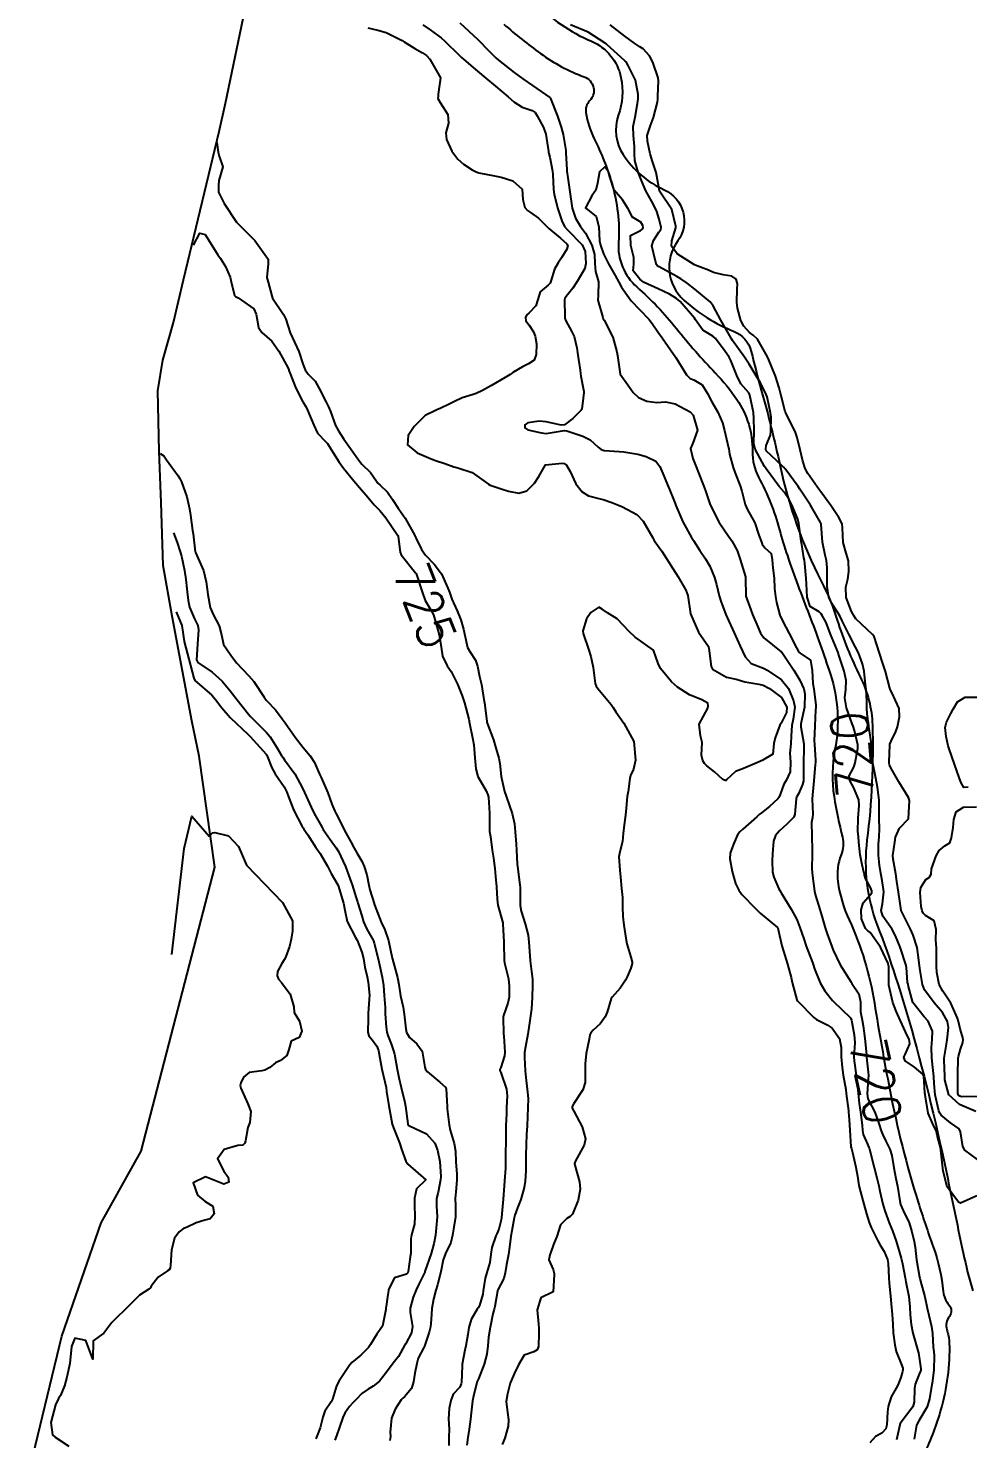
# Model space of a CAD drawing. Header units: metres. Extents: x 318500 to 325275, y 7408834 to 7428799.
# Drawn here: x 321644.7 to 321747.1, y 7416773.4 to 7416927 of the extents above; entities that cross this region are included whole.
import ezdxf
from ezdxf.enums import TextEntityAlignment as Align

# ---------------------------------------------------------------- set-up
doc = ezdxf.new("R2010")
doc.units = ezdxf.units.M
doc.header["$MEASUREMENT"] = 0
for name, color, linetype in [('Area', 45, 'Continuous'), ('Cotas', 45, 'Continuous'), ('Curvas de Nivel 1m', 11, 'Continuous'), ('Curvas de Nivel 5m', 15, 'Continuous'), ('Hidrografia', 140, 'Continuous')]:
    doc.layers.add(name, color=color, linetype=linetype)
doc.styles.add('Style-STANDARD', font='STANDARD.shx')

msp = doc.modelspace()

# ---------------------------------------------------------------- linework, layer by layer
at = {"layer": 'Area'}
msp.add_lwpolyline([(321644.74, 7416769.35), (321648.41, 7416784.54), (321652.68, 7416796.88), (321657.06, 7416804.66), (321665.05, 7416835.62), (321663.37, 7416847.68), (321662.57, 7416851.52), (321660.43, 7416862.94), (321659.43, 7416868.44), (321659.23, 7416875.3), (321659, 7416880.91), (321658.87, 7416887.47), (321659.42, 7416890.8), (321660.58, 7416894.9), (321661.67, 7416899.57), (321665.52, 7416915.7), (321666.22, 7416918.81), (321668.53, 7416929.74)], dxfattribs=at)
at = {"layer": 'Curvas de Nivel 1m', "flags": 128}
for points, elevation in [([(321681.72, 7416927.01), (321682.8, 7416926.74), (321683.71, 7416926.48), (321685.46, 7416925.62), (321685.7, 7416925.47), (321686.84, 7416924.75), (321687.69, 7416924.27), (321688.1, 7416924), (321688.47, 7416923.58), (321689.65, 7416921.56), (321689.4, 7416919.78), (321689.37, 7416919.56), (321689.36, 7416919.31), (321689.61, 7416918.85), (321690.44, 7416917.55), (321690.52, 7416916.62), (321690.22, 7416915.55), (321690.28, 7416914.83), (321690.87, 7416913.55), (321691.53, 7416912.68), (321692.15, 7416912.15), (321693.1, 7416911.52), (321693.52, 7416911.31), (321693.8, 7416911.22), (321695.51, 7416910.89), (321696.24, 7416910.74), (321697.5, 7416910.32), (321698.54, 7416909.44), (321698.61, 7416908.31), (321698.81, 7416907.44), (321699.11, 7416907.09), (321699.45, 7416906.87), (321700.3, 7416906.27), (321701.17, 7416905.4), (321701.44, 7416905.13), (321702.69, 7416904.11), (321703.41, 7416903.46), (321703.48, 7416903.38), (321703.51, 7416903.28), (321703.4, 7416902.88), (321702.83, 7416901.95), (321702.47, 7416901.39), (321702.07, 7416900.7), (321701.66, 7416899.4), (321701.57, 7416899.19), (321701.35, 7416898.98), (321700.5, 7416898.26), (321700.23, 7416897.42), (321700.01, 7416896.73), (321699.31, 7416895.96), (321699.02, 7416895.72), (321698.89, 7416895.44), (321698.94, 7416895.08), (321699.29, 7416894.61), (321699.76, 7416893.9), (321699.95, 7416893.42), (321700.08, 7416892.6), (321700.06, 7416891.42), (321699.85, 7416890.82), (321699.23, 7416890.42), (321698.57, 7416890.1), (321697.52, 7416889.45), (321697.34, 7416889.33), (321697.22, 7416889.25), (321696.67, 7416888.91), (321695.21, 7416888.06), (321694.2, 7416887.49), (321693.52, 7416887.18), (321693.19, 7416887.07), (321692.01, 7416886.69), (321691.18, 7416886.31), (321690.67, 7416886.05), (321689.59, 7416885.55), (321689.3, 7416885.42), (321689.17, 7416885.37), (321687.97, 7416884.77), (321687.15, 7416883.96), (321686.96, 7416883.77), (321686.78, 7416883.59), (321686.11, 7416882.62), (321686.05, 7416881.6), (321687.11, 7416880.73), (321688.62, 7416880.05), (321689.09, 7416879.88), (321690.12, 7416879.54), (321691.09, 7416879.2), (321691.51, 7416879.09), (321693.08, 7416878.58), (321694.62, 7416877.49), (321694.86, 7416877.29), (321695.06, 7416877.18), (321696.35, 7416876.76), (321697.05, 7416876.54), (321698.16, 7416876.33), (321699.05, 7416876.57), (321699.86, 7416877.42), (321700.33, 7416878.15), (321701.09, 7416879.4), (321702.87, 7416879.59), (321703.09, 7416879.56), (321703.37, 7416879.37), (321703.77, 7416878.67), (321704.37, 7416877.36), (321705.05, 7416876.46), (321705.75, 7416876.04), (321707.04, 7416875.72), (321707.36, 7416875.63), (321708.31, 7416875.3), (321709.04, 7416875.02), (321709.47, 7416874.85), (321711.02, 7416874.01), (321711.7, 7416873.26), (321712.75, 7416871.48), (321712.87, 7416871.24), (321712.91, 7416871.17), (321712.98, 7416871.08), (321713.75, 7416870.01), (321714.25, 7416869.22), (321714.94, 7416868.12), (321715.52, 7416867.2), (321716.35, 7416865.76), (321716.56, 7416865.19), (321716.88, 7416863.19), (321717.72, 7416861.18), (321718.83, 7416859.62), (321718.89, 7416859.16), (321719.11, 7416857.47), (321719.26, 7416857.15), (321720.79, 7416856.29), (321721.83, 7416856.07), (321722.78, 7416855.79), (321724.32, 7416855.54), (321724.78, 7416855.43), (321725.47, 7416855.07), (321726.76, 7416854.06), (321727.35, 7416853.04), (321727.33, 7416852.45), (321726.72, 7416851.28), (321726.6, 7416851.05), (321726.07, 7416849.69), (321725.95, 7416849.06), (321725.82, 7416847.92), (321724.66, 7416847.21), (321724.55, 7416847.19), (321724.35, 7416847.08), (321722.65, 7416846.34), (321721.76, 7416846.01), (321720.83, 7416845.13), (321720.73, 7416845.04), (321720.64, 7416845.03), (321720.4, 7416845.13), (321719.48, 7416845.98), (321718.65, 7416846.63), (321718.37, 7416846.88), (321718.22, 7416847.17), (321718.06, 7416847.78), (321718.12, 7416849.17), (321717.96, 7416849.92), (321717.82, 7416851.17), (321718.74, 7416852.93), (321718.79, 7416853.16), (321718.74, 7416853.45), (321718.08, 7416853.84), (321716.76, 7416854.36), (321715.44, 7416855.2), (321714.78, 7416855.77), (321713.59, 7416857.23), (321713.34, 7416857.77), (321712.82, 7416859.24), (321710.84, 7416860.63), (321710.2, 7416861.28), (321708.87, 7416862.64), (321707.81, 7416863.31), (321707.26, 7416863.69), (321706.89, 7416863.93), (321706.01, 7416863.33), (321705.55, 7416862.66), (321705.12, 7416861.35), (321705.16, 7416861.03), (321705.75, 7416859.34), (321706.02, 7416858.54), (321706.28, 7416857.33), (321706.49, 7416855.61), (321706.59, 7416855.32), (321706.77, 7416855.05), (321708.24, 7416853.3), (321708.43, 7416852.99), (321708.73, 7416852.53), (321709.62, 7416851.28), (321710.69, 7416849.27), (321710.88, 7416847.27), (321710.65, 7416846.29), (321710.32, 7416845.6), (321710.27, 7416845.27), (321710.06, 7416843.83), (321709.97, 7416843.28), (321709.84, 7416842.03), (321709.77, 7416841.28), (321709.63, 7416840.22), (321709.54, 7416839.28), (321709.45, 7416838.38), (321709.15, 7416837.28), (321709.06, 7416836.74), (321709.17, 7416835.28), (321709.25, 7416834.53), (321709.36, 7416833.28), (321709.45, 7416832.3), (321709.47, 7416831.28), (321709.49, 7416830.23), (321709.62, 7416829.28), (321709.82, 7416827.86), (321709.92, 7416827.27), (321710.38, 7416825.81), (321710.52, 7416825.27), (321710.52, 7416825.12), (321710.36, 7416824.62), (321709.97, 7416823.65), (321709.8, 7416823.28), (321709.19, 7416822.42), (321708.32, 7416821.46), (321708.21, 7416821.29), (321707.79, 7416819.8), (321707.58, 7416819.3), (321707.03, 7416818.56), (321706.27, 7416817.85), (321706.02, 7416817.57), (321705.91, 7416817.33), (321705.81, 7416816.88), (321705.51, 7416815.33), (321705.39, 7416814.17), (321705.4, 7416813.33), (321705.38, 7416812.14), (321705.14, 7416811.34), (321704.17, 7416809.88), (321703.98, 7416809.54), (321703.98, 7416809.35), (321704.16, 7416809.02), (321705.08, 7416807.34), (321705.43, 7416806.01), (321705.3, 7416805.33), (321704.35, 7416803.61), (321704.24, 7416803.35), (321704.27, 7416803.15), (321704.79, 7416801.34), (321704.84, 7416800.53), (321704.63, 7416799.34), (321704, 7416797.83), (321703.77, 7416797.58), (321703.39, 7416797.36), (321702.7, 7416796.65), (321702.29, 7416795.37), (321702.21, 7416795.13), (321701.96, 7416794.53), (321701.64, 7416793.68), (321701.53, 7416793.38), (321701.42, 7416792.86), (321701.92, 7416791.79), (321702.03, 7416791.37), (321702.03, 7416791.26), (321701.89, 7416789.37), (321700.56, 7416788.71), (321700.17, 7416787.4), (321700.3, 7416785.85), (321700.34, 7416785.39), (321700.35, 7416784.87), (321700.3, 7416783.39), (321700.16, 7416783.03), (321699.8, 7416782.84), (321698.76, 7416782.45), (321698.12, 7416781.42), (321698.03, 7416781.16), (321697.77, 7416780.69), (321697.23, 7416779.43), (321696.93, 7416778.25), (321696.79, 7416777.43), (321696.93, 7416776.21), (321697.05, 7416775.43), (321697, 7416774.74), (321696.64, 7416773.44), (321696.37, 7416772.74)], 723), ([(321687.73, 7416927.32), (321688.53, 7416926.77), (321689.71, 7416925.9), (321690.11, 7416925.56), (321691.68, 7416924.01), (321691.92, 7416923.78), (321692.19, 7416923.53), (321693.66, 7416922.26), (321694.58, 7416921.5), (321695.64, 7416920.63), (321697.01, 7416919.47), (321697.61, 7416918.93), (321698.52, 7416918.36), (321699.61, 7416917.98), (321699.94, 7416917.76), (321700.18, 7416917.42), (321700.85, 7416916.14), (321701.12, 7416915.41), (321701.4, 7416913.54), (321701.41, 7416913.4), (321701.44, 7416913.3), (321701.54, 7416912.92), (321701.84, 7416911.4), (321701.88, 7416911.03), (321701.94, 7416909.4), (321702.01, 7416908.87), (321702.37, 7416907.39), (321702.84, 7416905.99), (321703.14, 7416905.38), (321703.43, 7416905.04), (321705.07, 7416903.36), (321705.4, 7416902.63), (321705.47, 7416901.35), (321705.37, 7416900.8), (321704.52, 7416899.36), (321704.05, 7416898.66), (321703.34, 7416897.73), (321703.18, 7416897.53), (321703.13, 7416897.38), (321703.16, 7416895.53), (321703.18, 7416895.38), (321703.3, 7416895.08), (321703.9, 7416893.98), (321704.19, 7416893.37), (321704.49, 7416892.14), (321704.6, 7416891.36), (321704.86, 7416889.72), (321704.9, 7416889.35), (321704.93, 7416889.07), (321705.2, 7416887.59), (321705.24, 7416887.38), (321705.24, 7416887.35), (321705.24, 7416887.3), (321705.19, 7416886.68), (321705.03, 7416885.49), (321704.97, 7416885.35), (321704.06, 7416884.46), (321703.15, 7416883.78), (321702.78, 7416883.74), (321701.15, 7416884.1), (321700.39, 7416884.18), (321699.15, 7416883.98), (321698.83, 7416883.75), (321698.83, 7416883.43), (321699.14, 7416883.23), (321700.62, 7416882.89), (321701.13, 7416882.84), (321702.87, 7416883.1), (321703.14, 7416883.14), (321703.41, 7416883.1), (321705.13, 7416882.55), (321705.93, 7416882.14), (321706.81, 7416881.32), (321707.12, 7416881.08), (321707.45, 7416880.98), (321709.11, 7416880.85), (321709.59, 7416880.81), (321711.11, 7416880.57), (321712.04, 7416880.33), (321713.1, 7416879.8), (321713.51, 7416879.23), (321713.84, 7416878.47), (321714.35, 7416877.22), (321714.56, 7416876.72), (321715.04, 7416875.57), (321715.19, 7416875.21), (321715.27, 7416874.97), (321716.02, 7416873.2), (321716.98, 7416871.49), (321717.18, 7416871.19), (321717.89, 7416870.1), (321718.49, 7416869.17), (321718.95, 7416868.38), (321719.49, 7416867.15), (321719.7, 7416866.37), (321720, 7416865.14), (321720.21, 7416864.46), (321720.72, 7416863.13), (321720.87, 7416862.77), (321721.62, 7416861.12), (321722.28, 7416859.66), (321722.54, 7416859.11), (321722.81, 7416858.52), (321723.48, 7416857.77), (321724.8, 7416857.26), (321724.94, 7416857.21), (321725.2, 7416857.07), (321726.78, 7416856), (321727.53, 7416855.04), (321728.09, 7416853.7), (321728.21, 7416853.04), (321728.03, 7416851.73), (321727.88, 7416851.04), (321727.84, 7416849.9), (321727.77, 7416849.04), (321727.68, 7416848.03), (321727.75, 7416847.04), (321727.72, 7416845.97), (321727.27, 7416845.04), (321727.04, 7416844.64), (321726.62, 7416843.5), (321726.48, 7416843.18), (321726.37, 7416843.05), (321725.45, 7416842.22), (321724.59, 7416841.52), (321724.35, 7416841.32), (321724.09, 7416841.09), (321722.57, 7416839.73), (321722.23, 7416839.44), (321721.99, 7416839.12), (321721.56, 7416838.1), (321721.18, 7416837.12), (321721.13, 7416836.52), (321721.4, 7416835.12), (321721.78, 7416833.82), (321722.11, 7416833.11), (321722.47, 7416832.62), (321723.93, 7416831.09), (321724.44, 7416830.61), (321726.32, 7416829.05), (321726.36, 7416828.99), (321726.42, 7416828.81), (321726.81, 7416827.05), (321726.98, 7416826.46), (321727.42, 7416825.04), (321727.82, 7416823.57), (321727.95, 7416823.03), (321728.33, 7416821.55), (321728.45, 7416821.15), (321728.52, 7416821.03), (321730.29, 7416819.22), (321730.58, 7416819), (321731.74, 7416818.43), (321732.28, 7416818.08), (321733.08, 7416816.96), (321733.26, 7416815.96), (321733.28, 7416814.96), (321733.38, 7416813.8), (321733.5, 7416812.96), (321733.77, 7416811.38), (321733.82, 7416810.95), (321734.05, 7416809.07), (321734.07, 7416808.95), (321734.15, 7416808.08), (321734.21, 7416806.95), (321734.33, 7416805.16), (321734.38, 7416804.95), (321734.49, 7416804.55), (321734.85, 7416802.94), (321735.04, 7416801.96), (321735.21, 7416800.93), (321735.36, 7416800.25), (321735.74, 7416798.92), (321736.01, 7416797.86), (321736.3, 7416796.92), (321736.53, 7416796.38), (321737.25, 7416794.9), (321737.51, 7416794.44), (321737.96, 7416793.75), (321738.32, 7416792.89), (321738.4, 7416792.43), (321738.45, 7416790.88), (321738.5, 7416790.29), (321738.64, 7416788.88), (321738.71, 7416788.05), (321738.84, 7416786.88), (321738.88, 7416785.85), (321738.92, 7416784.88), (321739.1, 7416783.6), (321739.27, 7416782.88), (321739.8, 7416781.52), (321739.97, 7416781.05), (321739.98, 7416780.87), (321739.95, 7416780.7), (321739.78, 7416780.04), (321739.45, 7416779.18), (321739.26, 7416778.87), (321738.7, 7416777.93), (321738.38, 7416776.88), (321738.31, 7416776.3), (321738.25, 7416774.88), (321738.14, 7416774.45), (321737.7, 7416773.97), (321737, 7416773.59), (321736.38, 7416772.91)], 722), ([(321691.73, 7416927.54), (321693.7, 7416925.74), (321693.94, 7416925.51), (321694.79, 7416924.59), (321695.68, 7416923.72), (321695.95, 7416923.48), (321697.66, 7416922.12), (321698.59, 7416921.45), (321699.64, 7416920.72), (321701.54, 7416919.4), (321701.58, 7416919.36), (321701.62, 7416919.3), (321702.39, 7416917.39), (321702.78, 7416916.19), (321702.98, 7416915.39), (321703.27, 7416913.65), (321703.3, 7416913.38), (321703.38, 7416911.52), (321703.39, 7416911.38), (321703.51, 7416910.65), (321703.7, 7416909.38), (321703.73, 7416909.14), (321703.99, 7416907.37), (321704.35, 7416906.27), (321704.89, 7416905.36), (321705.43, 7416904.63), (321706.13, 7416903.34), (321706.42, 7416902.31), (321706.45, 7416901.33), (321706.51, 7416900.47), (321706.85, 7416899.33), (321706.82, 7416897.84), (321706.77, 7416897.33), (321707.3, 7416895.45), (321707.36, 7416895.32), (321707.45, 7416895.17), (321708.4, 7416893.31), (321708.84, 7416891.72), (321708.91, 7416891.3), (321709.22, 7416889.3), (321710.04, 7416888.12), (321710.62, 7416887.28), (321711.19, 7416886.74), (321712.09, 7416886.35), (321713.18, 7416886.19), (321714.14, 7416886.27), (321715.18, 7416886.07), (321716.82, 7416885.2), (321717.16, 7416884.83), (321717.61, 7416883.18), (321717.13, 7416881.77), (321716.88, 7416881.19), (321717.1, 7416880.1), (321717.48, 7416879.18), (321717.73, 7416878.53), (321718.26, 7416877.17), (321718.48, 7416876.59), (321718.97, 7416875.16), (321719.04, 7416874.99), (321719.97, 7416873.15), (321720.99, 7416871.66), (321721.38, 7416871.13), (321721.93, 7416870.08), (321722.28, 7416869.12), (321722.84, 7416867.2), (321722.86, 7416867.11), (321722.9, 7416865.11), (321723.42, 7416863.64), (321723.62, 7416863.1), (321724.19, 7416861.76), (321724.5, 7416861.09), (321724.84, 7416860.57), (321726.75, 7416859.05), (321726.8, 7416859.03), (321726.82, 7416859.01), (321728.12, 7416857.04), (321728.78, 7416855.98), (321729.2, 7416855.02), (321729.32, 7416854.47), (321729.28, 7416853.02), (321728.89, 7416851.2), (321728.86, 7416851.03), (321728.87, 7416850.87), (321729.19, 7416849.02), (321729.22, 7416848.49), (321729.15, 7416847.02), (321729.16, 7416845.54), (321729.15, 7416845.02), (321729.07, 7416844.59), (321728.62, 7416843.58), (321728.42, 7416843.23), (321728.37, 7416843.03), (321728.24, 7416841.37), (321728.1, 7416841.03), (321727.34, 7416840.28), (321726.57, 7416839.57), (321726.13, 7416839.06), (321725.91, 7416838.42), (321725.79, 7416837.06), (321725.74, 7416836.29), (321725.79, 7416835.06), (321725.94, 7416834.5), (321726.48, 7416833.25), (321726.58, 7416833.05), (321726.72, 7416832.81), (321727.84, 7416831.04), (321728.43, 7416829.92), (321728.78, 7416829.02), (321729.19, 7416827.8), (321729.47, 7416827.01), (321730.14, 7416825.23), (321730.22, 7416825), (321730.36, 7416824.53), (321730.98, 7416822.99), (321731.5, 7416822.15), (321732.32, 7416821.07), (321732.42, 7416820.97), (321734.29, 7416819.21), (321734.4, 7416818.95), (321734.68, 7416817.35), (321734.73, 7416816.94), (321734.75, 7416816.46), (321734.66, 7416814.94), (321734.68, 7416814.5), (321734.91, 7416812.94), (321735.06, 7416811.8), (321735.12, 7416810.94), (321735.24, 7416809.87), (321735.37, 7416808.93), (321735.55, 7416807.52), (321735.6, 7416806.93), (321735.68, 7416806.48), (321736.12, 7416805.43), (321736.28, 7416805.09), (321736.34, 7416804.92), (321736.41, 7416804.61), (321736.87, 7416802.91), (321737.17, 7416801.79), (321737.37, 7416800.9), (321737.48, 7416800.33), (321737.8, 7416798.89), (321738.02, 7416798.17), (321738.5, 7416796.88), (321738.85, 7416796.02), (321739.27, 7416794.88), (321739.82, 7416793.01), (321739.85, 7416792.87), (321739.94, 7416792.4), (321740.24, 7416790.87), (321740.32, 7416790.45), (321740.63, 7416788.86), (321740.73, 7416787.71), (321740.8, 7416786.86), (321740.9, 7416785.81), (321741.06, 7416784.85), (321741.57, 7416783.08), (321741.65, 7416782.84), (321741.68, 7416782.72), (321741.8, 7416781.98), (321741.93, 7416780.97), (321741.93, 7416780.84), (321741.91, 7416780.72), (321741.78, 7416780.41), (321741.31, 7416779.3), (321741.24, 7416778.85), (321741.23, 7416777.35), (321741.07, 7416776.85), (321739.71, 7416775.04), (321739.66, 7416774.92), (321739.65, 7416774.87), (321739.3, 7416773.26)], 721), ([(321748.1, 7416803.76), (321746.72, 7416804.78), (321746.51, 7416805.18), (321746.25, 7416806.79), (321746.13, 7416807.1), (321745.19, 7416807.75), (321744.16, 7416808.58), (321744, 7416808.81), (321743.91, 7416809.07), (321743.52, 7416810.82), (321743.41, 7416812.03), (321743.36, 7416812.82), (321743.26, 7416813.79), (321743.16, 7416814.83), (321743.1, 7416815.98), (321743.17, 7416816.83), (321743.2, 7416817.74), (321742.73, 7416818.83), (321742.3, 7416819.3), (321741.07, 7416820.86), (321740.6, 7416822.62), (321740.55, 7416822.87), (321740.51, 7416823.03), (321740.37, 7416824.69), (321740.35, 7416824.87), (321740.34, 7416824.9), (321739.7, 7416826.88), (321739.18, 7416828.12), (321738.78, 7416828.89), (321738.44, 7416829.4), (321737.8, 7416830.26), (321737.64, 7416830.9), (321737.76, 7416831.6), (321737.9, 7416832.9), (321737.75, 7416834.15), (321737.6, 7416834.9), (321737.43, 7416835.83), (321737.33, 7416836.91), (321737.35, 7416838.11), (321737.42, 7416838.91), (321737.45, 7416839.79), (321737.39, 7416840.91), (321737.39, 7416842.12), (321737.39, 7416842.91), (321737.24, 7416844.3), (321737.13, 7416844.91), (321737.04, 7416845.31), (321736.73, 7416846.92), (321736.67, 7416847.48), (321736.59, 7416848.92), (321736.58, 7416849.04), (321736.28, 7416850.93), (321736.11, 7416852.31), (321736.06, 7416852.93), (321736.05, 7416853.63), (321735.99, 7416854.93), (321735.89, 7416855.82), (321735.77, 7416856.94), (321735.61, 7416857.74), (321735.15, 7416858.95), (321734.83, 7416859.57), (321734.12, 7416860.96), (321733.39, 7416862.44), (321733.13, 7416862.97), (321732.88, 7416863.37), (321732.24, 7416864.32), (321731.93, 7416864.98), (321731.75, 7416866.16), (321731.75, 7416866.99), (321731.75, 7416868.19), (321731.68, 7416868.99), (321731.53, 7416869.56), (321731.22, 7416871), (321731.1, 7416872.91), (321731.09, 7416873), (321731.01, 7416873.15), (321729.93, 7416875.02), (321729.58, 7416875.55), (321729.05, 7416876.31), (321728.77, 7416876.75), (321728.59, 7416877.04), (321727.17, 7416878.98), (321727.11, 7416879.06), (321727.09, 7416879.09), (321726.84, 7416879.31), (321725.12, 7416880.94), (321725.06, 7416881.08), (321725.12, 7416881.52), (321725.57, 7416882.65), (321725.62, 7416883.08), (321725.64, 7416884.6), (321725.58, 7416885.08), (321725.2, 7416886.8), (321725.1, 7416887.08), (321724.47, 7416888.35), (321724.03, 7416889.1), (321723.24, 7416890.37), (321722.76, 7416891.12), (321721.45, 7416892.96), (321721.33, 7416893.14), (321721.31, 7416893.17), (321721.28, 7416893.21), (321720.16, 7416895.15), (321719.32, 7416896.74), (321719, 7416897.16), (321717.35, 7416898.55), (321716.49, 7416899.2), (321715.81, 7416899.66), (321715.37, 7416899.92), (321713.85, 7416900.76), (321713.38, 7416901.01), (321713.24, 7416901.1), (321713.16, 7416901.24), (321713.05, 7416901.58), (321712.65, 7416903.25), (321712.82, 7416903.85), (321713.43, 7416904.75), (321713.62, 7416905.05), (321713.65, 7416905.24), (321713.45, 7416906.16), (321713.2, 7416906.98), (321713.09, 7416907.25), (321712.65, 7416908.08), (321712.01, 7416909.26), (321711.51, 7416910.37), (321711.15, 7416911.28), (321710.81, 7416912.56), (321710.77, 7416913.28), (321710.76, 7416914.07), (321710.64, 7416915.28), (321710.63, 7416916.24), (321710.83, 7416917.28), (321711.08, 7416918.74), (321711.15, 7416919.28), (321711.18, 7416919.72), (321710.87, 7416921.28), (321710.09, 7416922.88), (321709.84, 7416923.3), (321709.76, 7416923.38), (321709.68, 7416923.43), (321708.56, 7416924.44), (321707.7, 7416925.21), (321707.64, 7416925.26), (321707.56, 7416925.32), (321705.72, 7416926.51), (321703.78, 7416927.33)], 721), ([(321747.94, 7416808.99), (321746.17, 7416809.77), (321745, 7416810.8), (321744.56, 7416812.46), (321744.56, 7416812.81), (321744.47, 7416814.57), (321744.49, 7416814.81), (321744.73, 7416816.34), (321744.81, 7416816.8), (321744.96, 7416818.13), (321744.83, 7416818.8), (321744.3, 7416819.76), (321743.39, 7416820.82), (321742.34, 7416822.24), (321742.12, 7416822.84), (321741.88, 7416824.36), (321741.81, 7416824.85), (321741.74, 7416825.49), (321741.53, 7416826.85), (321741.1, 7416828.18), (321740.82, 7416828.86), (321740.69, 7416829.13), (321740.44, 7416829.56), (321739.81, 7416830.88), (321739.68, 7416831.66), (321739.52, 7416832.88), (321739.34, 7416834.04), (321739.22, 7416834.88), (321738.93, 7416836.48), (321738.91, 7416836.89), (321739.11, 7416838.32), (321739.2, 7416838.88), (321739.61, 7416839.84), (321740.59, 7416840.87), (321740.72, 7416842.87), (321740.61, 7416843.19), (321739.56, 7416844.88), (321738.66, 7416846.41), (321738.52, 7416846.75), (321738.49, 7416846.89), (321738.48, 7416847.08), (321738.57, 7416848.89), (321738.58, 7416849), (321738.7, 7416849.32), (321739.22, 7416850.37), (321739.39, 7416850.88), (321739.63, 7416851.98), (321739.59, 7416852.88), (321738.77, 7416854.63), (321738.64, 7416854.89), (321738.56, 7416855.1), (321738.1, 7416856.9), (321737.78, 7416857.88), (321737.43, 7416858.91), (321736.85, 7416860.71), (321736.69, 7416860.92), (321734.88, 7416862.65), (321734.67, 7416862.95), (321734.41, 7416863.43), (321733.81, 7416864.96), (321733.79, 7416866.08), (321733.99, 7416866.96), (321734.11, 7416867.79), (321734.07, 7416868.96), (321733.82, 7416869.81), (321733.48, 7416870.97), (321733.43, 7416872.55), (321733.37, 7416872.97), (321733.02, 7416873.68), (321732.15, 7416874.99), (321731.05, 7416876.46), (321730.82, 7416876.77), (321730.66, 7416877.01), (321729.64, 7416878.46), (321729.34, 7416879.03), (321729.1, 7416879.82), (321728.81, 7416881.03), (321728.48, 7416882.39), (321728.25, 7416883.04), (321727.32, 7416884.91), (321727.24, 7416885.06), (321727.17, 7416885.23), (321726.69, 7416887.07), (321726.5, 7416887.78), (321726.11, 7416889.07), (321725.31, 7416891.01), (321725.28, 7416891.08), (321725.25, 7416891.17), (321724.17, 7416893.1), (321723.7, 7416893.52), (321723.29, 7416893.83), (321722.67, 7416894.5), (321722.33, 7416895.12), (321721.98, 7416896.47), (321721.91, 7416897.13), (321721.93, 7416898.55), (321721.97, 7416899.13), (321721.85, 7416899.62), (321721.37, 7416899.94), (321720.42, 7416900.1), (321719.37, 7416900.37), (321718.81, 7416900.6), (321717.38, 7416901.14), (321717.35, 7416901.16), (321717.29, 7416901.19), (321715.4, 7416902.4), (321714.8, 7416903.23), (321714.84, 7416903.81), (321715.25, 7416905.22), (321715.27, 7416905.39), (321714.82, 7416907.23), (321713.49, 7416909.22), (321713.48, 7416909.24), (321713.47, 7416909.26), (321713.11, 7416911.25), (321712.73, 7416912.45), (321712.48, 7416913.26), (321712.17, 7416914.66), (321712.16, 7416915.26), (321712.49, 7416916.35), (321712.83, 7416917.25), (321713.26, 7416918.89), (321713.3, 7416919.24), (321713.31, 7416919.56), (321713.38, 7416921.24), (321713.34, 7416921.56), (321712.77, 7416923.25), (321712.39, 7416923.96), (321711.69, 7416924.7), (321711.36, 7416924.94), (321710.8, 7416925.28), (321709.71, 7416926.1), (321708.1, 7416927.32)], 722), ([(321665.27, 7416914.5), (321665.43, 7416913.47), (321665.53, 7416913.04), (321665.94, 7416911.87), (321665.5, 7416910.39), (321665.45, 7416909.81), (321665.48, 7416909.12), (321666.08, 7416907.87), (321667.43, 7416905.85), (321669.41, 7416903.83), (321670.87, 7416901.81), (321670.86, 7416901.29), (321670.71, 7416899.81), (321670.86, 7416899.32), (321671.26, 7416897.8), (321671.33, 7416897.56), (321672.54, 7416895.78), (321672.81, 7416895.29), (321673.28, 7416893.77), (321674.22, 7416891.76), (321674.69, 7416890.3), (321674.89, 7416889.75), (321675.22, 7416889.29), (321676, 7416888.53), (321676.41, 7416887.73), (321677.18, 7416886.23), (321677.46, 7416885.72), (321677.65, 7416885.23), (321678.22, 7416883.7), (321678.54, 7416883.11), (321679.13, 7416882.22), (321679.49, 7416881.69), (321680.45, 7416880.32), (321680.93, 7416879.67), (321681.09, 7416879.5), (321682.01, 7416878.59), (321682.67, 7416877.65), (321682.83, 7416877.42), (321683.06, 7416877.2), (321683.87, 7416876.45), (321684.42, 7416875.62), (321685.03, 7416874.7), (321685.8, 7416873.6), (321686.84, 7416871.73), (321686.91, 7416871.59), (321686.93, 7416871.54), (321686.98, 7416871.4), (321687.58, 7416870.2), (321688.01, 7416869.57), (321688.95, 7416868.59), (321689.75, 7416867.55), (321690.44, 7416866), (321690.61, 7416865.53), (321690.68, 7416865.32), (321690.89, 7416864.79), (321691.46, 7416863.52), (321691.84, 7416862.55), (321692.14, 7416861.52), (321692.5, 7416859.84), (321692.59, 7416859.51), (321692.82, 7416859.09), (321693.45, 7416858.14), (321693.65, 7416857.5), (321693.9, 7416856.37), (321694.11, 7416855.49), (321694.37, 7416853.86), (321694.43, 7416853.48), (321694.48, 7416853.23), (321694.68, 7416851.48), (321694.72, 7416851.29), (321695.4, 7416849.47), (321695.7, 7416848.44), (321695.98, 7416847.46), (321696.09, 7416846.89), (321696.26, 7416845.46), (321696.62, 7416843.83), (321696.74, 7416843.45), (321696.84, 7416843.22), (321697.45, 7416841.44), (321697.68, 7416840.33), (321697.78, 7416839.44), (321697.88, 7416838.1), (321697.91, 7416837.44), (321698, 7416835.94), (321698.05, 7416835.43), (321698.28, 7416833.63), (321698.3, 7416833.43), (321698.3, 7416831.59), (321698.31, 7416831.43), (321698.44, 7416830.82), (321698.87, 7416829.42), (321699.17, 7416828.18), (321699.25, 7416827.42), (321699.34, 7416826.47), (321699.42, 7416825.41), (321699.54, 7416824.23), (321699.64, 7416823.41), (321699.67, 7416822.75), (321699.61, 7416821.41), (321699.54, 7416820.17), (321699.45, 7416819.41), (321699.31, 7416818.38), (321699.15, 7416817.42), (321698.88, 7416816.05), (321698.79, 7416815.42), (321698.78, 7416814.87), (321698.86, 7416813.42), (321698.92, 7416812.7), (321699.09, 7416811.42), (321699.17, 7416810.41), (321699.16, 7416809.41), (321699.12, 7416808.44), (321699.07, 7416807.42), (321699.02, 7416806.51), (321698.98, 7416805.42), (321698.93, 7416804.26), (321698.93, 7416803.42), (321698.94, 7416802.55), (321698.85, 7416801.42), (321698.75, 7416800.71), (321698.38, 7416799.42), (321698.01, 7416798.52), (321697.73, 7416797.7), (321697.67, 7416797.43), (321697.4, 7416796.02), (321697.31, 7416795.44), (321697.17, 7416794.22), (321697.04, 7416793.43), (321696.82, 7416792.33), (321696.68, 7416791.44), (321696.53, 7416790.82), (321695.89, 7416789.57), (321695.85, 7416789.49), (321695.84, 7416789.45), (321695.54, 7416787.78), (321695.47, 7416787.46), (321695.34, 7416786.95), (321695.03, 7416785.46), (321694.88, 7416784.41), (321694.8, 7416783.47), (321694.68, 7416782.58), (321694.38, 7416781.47), (321693.76, 7416779.9), (321693.64, 7416779.6), (321693.61, 7416779.48), (321693.23, 7416777.99), (321693.14, 7416777.49), (321692.99, 7416776.2), (321692.9, 7416775.49), (321692.75, 7416774.42), (321692.61, 7416773.49), (321692.51, 7416772.65)], 724), ([(321659.1, 7416880.63), (321659.52, 7416880.38), (321659.82, 7416879.95), (321661.06, 7416878.21), (321661.25, 7416877.93), (321661.42, 7416877.56), (321662.02, 7416875.92), (321662.31, 7416874.62), (321662.4, 7416873.92), (321662.64, 7416872.26), (321662.69, 7416871.91), (321662.94, 7416869.93), (321662.94, 7416869.91), (321662.96, 7416869.86), (321663.83, 7416867.9), (321664.12, 7416866.68), (321664.23, 7416865.89), (321664.3, 7416865.3), (321664.57, 7416863.88), (321664.87, 7416863.12), (321665.55, 7416861.87), (321665.8, 7416860.9), (321666, 7416859.86), (321666.33, 7416859.37), (321666.81, 7416858.69), (321667.42, 7416857.84), (321668.78, 7416856.43), (321669.3, 7416855.82), (321670.45, 7416854.1), (321670.66, 7416853.8), (321670.7, 7416853.76), (321670.74, 7416853.72), (321671.67, 7416852.72), (321672.39, 7416851.77), (321672.71, 7416851.32), (321673.8, 7416849.76), (321674.67, 7416848.63), (321675.43, 7416847.74), (321675.92, 7416847), (321676.48, 7416845.72), (321676.63, 7416845.36), (321677.36, 7416843.71), (321677.82, 7416842.47), (321678.15, 7416841.7), (321678.29, 7416841.41), (321678.57, 7416840.85), (321679.16, 7416839.68), (321679.86, 7416838.36), (321680.22, 7416837.67), (321680.52, 7416837.16), (321681.09, 7416836.24), (321681.34, 7416835.66), (321681.6, 7416834.76), (321681.83, 7416833.65), (321681.95, 7416833.13), (321682.41, 7416831.64), (321682.42, 7416831.61), (321682.45, 7416831.5), (321683.16, 7416829.63), (321683.57, 7416828.78), (321683.96, 7416827.62), (321684.37, 7416825.71), (321684.4, 7416825.61), (321684.41, 7416825.57), (321684.96, 7416823.6), (321685.1, 7416822.83), (321685.3, 7416821.6), (321685.56, 7416820.34), (321685.68, 7416819.6), (321685.87, 7416817.99), (321685.95, 7416817.59), (321686.25, 7416817.05), (321687.05, 7416816.38), (321687.63, 7416815.57), (321687.94, 7416813.84), (321688.01, 7416813.56), (321688.21, 7416813.3), (321689.55, 7416812.18), (321690.18, 7416811.63), (321690.23, 7416811.53), (321690.24, 7416811.47), (321690.36, 7416809.53), (321690.38, 7416809.3), (321690.58, 7416807.53), (321690.69, 7416806.96), (321691.12, 7416805.52), (321691.26, 7416804.69), (321691.3, 7416803.52), (321691.4, 7416802.18), (321691.42, 7416801.52), (321691.31, 7416800.24), (321691.24, 7416799.52), (321691.27, 7416798.77), (321691.26, 7416797.51), (321691.1, 7416796.4), (321690.95, 7416795.52), (321690.76, 7416794.72), (321690.18, 7416793.53), (321689.93, 7416792.84), (321689.66, 7416791.53), (321689.3, 7416790.14), (321689.12, 7416789.54), (321688.87, 7416788.55), (321688.71, 7416787.55), (321688.63, 7416786.33), (321688.55, 7416785.55), (321688.42, 7416784.96), (321687.94, 7416783.56), (321687.9, 7416783.46), (321687.81, 7416783.3), (321687.22, 7416782.13), (321687.06, 7416781.57), (321686.85, 7416780.49), (321686.71, 7416779.57), (321686.49, 7416778.83), (321685.73, 7416777.91), (321685.55, 7416777.77), (321685.35, 7416777.59), (321684.71, 7416776.6), (321684.29, 7416775.6), (321684.16, 7416774.08), (321684.19, 7416773.6), (321684.12, 7416773.16)], 726), ([(321660.58, 7416872), (321660.97, 7416870.97), (321661.3, 7416869.93), (321661.43, 7416869.45), (321661.75, 7416867.92), (321661.89, 7416866.94), (321662.03, 7416865.92), (321662.15, 7416864.65), (321662.29, 7416863.92), (321662.86, 7416862.65), (321663.22, 7416861.9), (321663.29, 7416861.46), (321663.17, 7416859.9), (321663.08, 7416858.18), (321663.23, 7416857.9), (321664.78, 7416856.83), (321665.85, 7416855.86), (321666.75, 7416854.79), (321667.49, 7416853.84), (321668.72, 7416852.27), (321668.93, 7416852.03), (321669.13, 7416851.82), (321670.7, 7416850.28), (321671.1, 7416849.79), (321671.82, 7416848.64), (321672.34, 7416847.77), (321672.46, 7416847.57), (321672.66, 7416847.29), (321673.77, 7416845.76), (321674.62, 7416844.22), (321674.84, 7416843.75), (321675.01, 7416843.34), (321675.72, 7416841.73), (321676.02, 7416841.18), (321676.57, 7416840.25), (321676.75, 7416839.91), (321676.87, 7416839.72), (321677.64, 7416838.6), (321678.29, 7416837.69), (321678.52, 7416837.3), (321679.29, 7416835.68), (321679.78, 7416834.38), (321680.01, 7416833.67), (321680.46, 7416832.25), (321680.6, 7416831.81), (321680.65, 7416831.67), (321681.06, 7416830.29), (321681.25, 7416829.66), (321681.61, 7416828.85), (321682.29, 7416827.64), (321682.33, 7416827.57), (321682.4, 7416827.33), (321682.85, 7416825.63), (321683.01, 7416824.98), (321683.29, 7416823.63), (321683.42, 7416822.71), (321683.52, 7416821.62), (321683.6, 7416820.32), (321683.63, 7416819.62), (321683.71, 7416818.18), (321683.78, 7416817.62), (321683.9, 7416817.26), (321684.25, 7416816.38), (321684.52, 7416815.61), (321684.62, 7416815.23), (321684.92, 7416813.6), (321685.11, 7416812.69), (321685.37, 7416811.6), (321685.76, 7416809.99), (321685.84, 7416809.59), (321686.07, 7416807.65), (321686.08, 7416807.59), (321686.13, 7416807.52), (321686.26, 7416807.45), (321688.12, 7416806.58), (321689.01, 7416805.55), (321689.33, 7416804.78), (321689.57, 7416803.54), (321689.66, 7416801.93), (321689.64, 7416801.54), (321689.37, 7416800.2), (321689.22, 7416799.54), (321689.21, 7416798.74), (321689.27, 7416797.54), (321689.18, 7416796.34), (321689.08, 7416795.54), (321688.9, 7416794.6), (321688.62, 7416793.55), (321687.95, 7416791.59), (321687.94, 7416791.56), (321687.92, 7416791.52), (321687.28, 7416790.18), (321686.98, 7416789.57), (321686.67, 7416788.78), (321686.33, 7416787.58), (321686.33, 7416787.1), (321686.6, 7416785.57), (321686.49, 7416784.91), (321685.81, 7416783.67), (321685.77, 7416783.62), (321685.74, 7416783.58), (321685.05, 7416782.33), (321684.48, 7416781.6), (321683.77, 7416780.63), (321683.01, 7416779.62), (321682.29, 7416779.1), (321681.75, 7416778.77), (321681.09, 7416778.29), (321680.44, 7416777.65), (321680.1, 7416777.28), (321679.72, 7416776.89), (321679.23, 7416776.14), (321679.02, 7416775.67), (321678.63, 7416774.61), (321678.33, 7416773.68), (321678.15, 7416773.21)], 727), ([(321660.87, 7416863.4), (321661.48, 7416861.92), (321661.57, 7416861.19), (321661.71, 7416860.17), (321662.77, 7416856.17), (321662.89, 7416855.91), (321664.75, 7416854.32), (321665.14, 7416853.87), (321665.83, 7416852.96), (321666.72, 7416851.9), (321666.77, 7416851.85), (321668.69, 7416850.05), (321668.91, 7416849.83), (321670.66, 7416847.9), (321670.72, 7416847.8), (321671.28, 7416846.42), (321671.65, 7416845.78), (321672.62, 7416844.35), (321672.92, 7416843.77), (321673.1, 7416843.26), (321673.65, 7416841.76), (321674.56, 7416840.04), (321674.68, 7416839.87), (321674.76, 7416839.75), (321675.18, 7416839.11), (321676.07, 7416837.73), (321676.52, 7416837.09), (321677.34, 7416835.71), (321677.72, 7416834.93), (321678.45, 7416833.69), (321678.48, 7416833.62), (321679.06, 7416831.68), (321679.21, 7416830.91), (321679.46, 7416829.68), (321680.4, 7416827.94), (321680.5, 7416827.77), (321680.55, 7416827.67), (321681.08, 7416826.36), (321681.26, 7416825.66), (321681.41, 7416824.71), (321681.66, 7416823.65), (321681.77, 7416823.08), (321681.89, 7416821.65), (321681.88, 7416821.22), (321681.78, 7416819.65), (321681.75, 7416819.11), (321681.72, 7416817.65), (321681.85, 7416817.24), (321682.25, 7416816.77), (321682.71, 7416816.1), (321682.88, 7416815.63), (321683.03, 7416814.82), (321683.24, 7416813.62), (321683.59, 7416812.21), (321683.71, 7416811.62), (321683.75, 7416811.19), (321684, 7416809.61), (321684.15, 7416808.8), (321684.38, 7416807.61), (321684.51, 7416807.22), (321685.16, 7416805.6), (321685.38, 7416804.89), (321685.86, 7416803.59), (321686.08, 7416803.26), (321688.05, 7416801.56), (321687.02, 7416800.58), (321686.79, 7416799.57), (321686.8, 7416798.79), (321686.83, 7416797.57), (321686.82, 7416796.74), (321686.47, 7416795.57), (321686.4, 7416795.14), (321686.41, 7416793.58), (321686.35, 7416793.16), (321686.12, 7416791.58), (321686.07, 7416791.43), (321685.92, 7416791.29), (321684.63, 7416790.88), (321683.98, 7416789.61), (321683.97, 7416789.52), (321683.88, 7416788.82), (321683.71, 7416787.76), (321683.7, 7416787.61), (321683.7, 7416787.45), (321683.31, 7416785.62), (321682.7, 7416784.76), (321682.02, 7416783.64), (321681.95, 7416783.5), (321681.8, 7416783.3), (321680.96, 7416782.48), (321679.98, 7416781.66), (321679.78, 7416781.42), (321678.61, 7416779.68), (321678.32, 7416779.12), (321677.87, 7416777.69), (321677.83, 7416777.59), (321677.73, 7416777.39), (321677.05, 7416776.36), (321676.82, 7416775.7), (321676.54, 7416774.55), (321676.22, 7416773.71), (321676.05, 7416773.34)], 728), ([(321747.09, 7416844.33), (321746.63, 7416844.29), (321746.33, 7416844.79), (321746.17, 7416845.27), (321745.62, 7416846.8), (321745.02, 7416848.47), (321744.93, 7416848.81), (321744.71, 7416849.82), (321744.6, 7416850.81), (321744.73, 7416851.4), (321745.21, 7416852.33), (321745.45, 7416852.8), (321745.94, 7416853.62), (321746.76, 7416854.1), (321748.11, 7416854.11)], 723), ([(321748.19, 7416810.64), (321746.37, 7416810.61), (321746.19, 7416810.66), (321746.04, 7416810.79), (321745.99, 7416811), (321745.98, 7416812.79), (321745.98, 7416813.03), (321746.01, 7416814.79), (321746.04, 7416815), (321746.25, 7416815.78), (321746.53, 7416816.52), (321746.56, 7416816.79), (321746.52, 7416817.04), (321746.28, 7416817.86), (321746.04, 7416818.79), (321745.94, 7416819.15), (321745.22, 7416820.8), (321744.34, 7416822.1), (321743.94, 7416822.82), (321743.7, 7416824.15), (321743.65, 7416824.82), (321743.65, 7416825.55), (321743.65, 7416826.82), (321743.59, 7416827.64), (321743.61, 7416828.82), (321743.38, 7416829.76), (321742.44, 7416830.34), (321742.21, 7416830.61), (321742.1, 7416830.85), (321741.98, 7416831.33), (321741.86, 7416832.85), (321741.95, 7416833.39), (321742.5, 7416834.26), (321742.85, 7416834.49), (321743.08, 7416834.83), (321743.11, 7416835.43), (321743.6, 7416836.82), (321743.95, 7416837.41), (321744.55, 7416837.93), (321745.11, 7416838.25), (321745.3, 7416838.8), (321745.47, 7416839.91), (321745.55, 7416840.8), (321745.79, 7416841.61), (321746.6, 7416842.14), (321748.01, 7416842.18)], 723), ([(321660.37, 7416826.08), (321661.74, 7416837.64), (321662.57, 7416841.14), (321664.43, 7416838.96), (321664.55, 7416839.07), (321664.82, 7416839.33), (321665.06, 7416839.36), (321666.55, 7416839.01), (321667.64, 7416837.84), (321668.5, 7416835.83), (321669.49, 7416834.82), (321670.48, 7416833.8), (321672.45, 7416831.77), (321673.51, 7416829.76), (321673.51, 7416828.66), (321673.36, 7416827.76), (321673.2, 7416826.95), (321672.75, 7416825.77), (321672.62, 7416825.52), (321672.36, 7416825.13), (321671.88, 7416824.24), (321671.84, 7416823.78), (321671.98, 7416823.42), (321672.33, 7416823.04), (321673.26, 7416821.76), (321673.66, 7416820.4), (321673.69, 7416819.76), (321674.28, 7416818.85), (321674.53, 7416817.75), (321674.25, 7416817.05), (321673.36, 7416816.65), (321673.11, 7416815.76), (321672.92, 7416815.08), (321672.22, 7416814.56), (321671.68, 7416814.31), (321671.04, 7416813.79), (321670.51, 7416813.49), (321670.2, 7416813.43), (321668.79, 7416813.24), (321668.19, 7416812.74), (321667.9, 7416812.11), (321667.84, 7416811.83), (321667.89, 7416811.54), (321668.17, 7416810.87), (321668.66, 7416809.82), (321668.98, 7416808.98), (321668.88, 7416807.81), (321668.66, 7416807.27), (321668.41, 7416805.82), (321668.35, 7416805.56), (321668.1, 7416805.33), (321667.58, 7416805.31), (321666.09, 7416804.86), (321665.36, 7416803.86), (321666.06, 7416802.5), (321666.51, 7416801.84), (321666.59, 7416801.29), (321666.04, 7416801.08), (321664.05, 7416801.88), (321662.71, 7416801.23), (321663.19, 7416799.89), (321664.01, 7416799.18), (321664.85, 7416798.7), (321665.01, 7416797.86), (321664.56, 7416797.31), (321663.99, 7416797.16), (321663.02, 7416796.86), (321661.98, 7416796.36), (321661.64, 7416796.24), (321661.17, 7416795.91), (321660.69, 7416795.19), (321660.34, 7416793.92), (321660.24, 7416792.24), (321660.21, 7416791.93), (321660.1, 7416791.74), (321659.92, 7416791.64), (321658.89, 7416790.96), (321658.15, 7416789.96), (321658.05, 7416789.79), (321657.89, 7416789.66), (321656.87, 7416788.98), (321655.86, 7416787.98), (321653.84, 7416786.01), (321652.99, 7416784.86), (321651.81, 7416784.04), (321651.78, 7416782.04), (321651.02, 7416784.05), (321649.81, 7416784.32), (321649.47, 7416783.41), (321649.27, 7416781.56), (321648.96, 7416780.07), (321648.68, 7416779.14), (321648.26, 7416778.08), (321648.05, 7416777.76), (321647.71, 7416777.07), (321647.2, 7416775.12), (321647.37, 7416773.79), (321647.67, 7416773.52), (321649.15, 7416772.57)], 729)]:
    msp.add_lwpolyline(points, dxfattribs=dict(at, elevation=elevation))
at = {"layer": 'Curvas de Nivel 5m', "flags": 128}
for points, elevation in [([(321748.04, 7416799.81), (321746.27, 7416799.02), (321746.03, 7416799.13), (321744.8, 7416800.8), (321744.37, 7416802.51), (321744.35, 7416802.81), (321744.13, 7416804.78), (321744.13, 7416804.81), (321744.11, 7416804.94), (321743.73, 7416806.42), (321743.65, 7416806.82), (321743.23, 7416807.74), (321742.76, 7416808.83), (321742.44, 7416810.58), (321742.41, 7416810.84), (321742.39, 7416811.03), (321742.26, 7416812.84), (321742.21, 7416813.04), (321741.24, 7416813.84), (321740.23, 7416814.5), (321740.11, 7416814.87), (321740.13, 7416814.99), (321740.25, 7416815.22), (321740.75, 7416816.37), (321740.66, 7416816.86), (321740.54, 7416817.13), (321740.28, 7416817.67), (321739.73, 7416818.88), (321739.26, 7416819.92), (321738.9, 7416820.88), (321738.47, 7416822.77), (321738.46, 7416822.89), (321738.45, 7416824.81), (321738.44, 7416824.89), (321738.37, 7416825.11), (321737.56, 7416826.9), (321736.42, 7416828.47), (321736.19, 7416828.68), (321735.93, 7416828.93), (321735.47, 7416829.97), (321735.43, 7416830.94), (321735.67, 7416831.73), (321736.48, 7416832.61), (321736.6, 7416832.8), (321736.62, 7416832.92), (321736.61, 7416833.04), (321736.48, 7416833.39), (321735.93, 7416834.36), (321735.76, 7416834.93), (321735.57, 7416835.87), (321735.35, 7416836.94), (321735.18, 7416838.31), (321735.14, 7416838.94), (321735.1, 7416839.47), (321735.11, 7416840.94), (321735.24, 7416842.3), (321735.18, 7416842.94), (321734.63, 7416844.32), (321734.26, 7416844.95), (321734.11, 7416845.49), (321734.66, 7416846.49), (321734.78, 7416846.95), (321735.1, 7416848.53), (321735.09, 7416848.94), (321734.71, 7416850.49), (321734.56, 7416850.95), (321734.45, 7416851.22), (321733.86, 7416852.96), (321733.68, 7416854.04), (321733.79, 7416854.96), (321733.82, 7416855.92), (321733.58, 7416856.96), (321732.99, 7416858.8), (321732.93, 7416858.97), (321732.82, 7416859.24), (321732.12, 7416860.98), (321731.63, 7416862.23), (321731.21, 7416863), (321731.08, 7416863.2), (321730.88, 7416863.39), (321729.88, 7416864), (321729.58, 7416865.02), (321729.5, 7416866.44), (321729.44, 7416867.02), (321729.3, 7416868.68), (321729.26, 7416869.03), (321729.22, 7416869.28), (321728.98, 7416870.72), (321728.92, 7416871.03), (321728.9, 7416871.11), (321728.67, 7416873.04), (321728.55, 7416873.5), (321727.91, 7416875.05), (321727.61, 7416875.62), (321727.05, 7416876.44), (321726.52, 7416877.07), (321725.09, 7416878.97), (321725.03, 7416879.08), (321724.93, 7416879.24), (321723.92, 7416881.1), (321723.77, 7416881.75), (321723.78, 7416883.1), (321723.76, 7416884.51), (321723.71, 7416885.1), (321723.32, 7416886.98), (321723.29, 7416887.11), (321723.26, 7416887.17), (321723.2, 7416887.24), (321722.33, 7416888.24), (321721.9, 7416889.13), (321721.24, 7416890.79), (321721.07, 7416891.14), (321720.63, 7416891.77), (321719.6, 7416893.16), (321719.28, 7416893.44), (321718.19, 7416894.08), (321717.42, 7416895.19), (321717.3, 7416895.38), (321715.72, 7416897.21), (321715.33, 7416897.54), (321714.56, 7416898.01), (321713.35, 7416898.57), (321711.8, 7416899.26), (321711.55, 7416899.46), (321711.36, 7416899.64), (321710.61, 7416900.52), (321710.69, 7416901.28), (321710.7, 7416901.97), (321710.35, 7416903.29), (321710.32, 7416904.39), (321711.43, 7416904.93), (321711.62, 7416905.08), (321711.69, 7416905.27), (321711.67, 7416905.49), (321711.45, 7416905.84), (321710.55, 7416906.38), (321710.09, 7416907.29), (321709.47, 7416908.26), (321708.54, 7416909.31), (321708.07, 7416910.76), (321707.93, 7416911.32), (321707.53, 7416911.87), (321706.97, 7416911.33), (321706.75, 7416910.08), (321706.54, 7416909.33), (321706.13, 7416908.69), (321705.46, 7416907.48), (321705.44, 7416907.37), (321705.45, 7416907.35), (321706.59, 7416906.47), (321706.88, 7416905.33), (321706.95, 7416903.79), (321707.07, 7416903.33), (321707.4, 7416902.4), (321707.94, 7416901.31), (321708.66, 7416900.01), (321709.05, 7416899.3), (321709.35, 7416898.77), (321710.39, 7416897.28), (321711.32, 7416896.32), (321712.36, 7416895.25), (321712.76, 7416894.71), (321713.29, 7416893.9), (321713.78, 7416893.23), (321715.01, 7416891.46), (321715.18, 7416891.22), (321715.25, 7416891.11), (321716.44, 7416889.2), (321716.83, 7416888.81), (321717.21, 7416888.65), (321718.15, 7416888.11), (321718.71, 7416887.17), (321719.19, 7416886.27), (321719.83, 7416885.15), (321720.33, 7416883.97), (321720.58, 7416883.15), (321721, 7416881.27), (321721.02, 7416881.14), (321721.11, 7416880.59), (321721.5, 7416879.13), (321721.71, 7416878.5), (321722.28, 7416877.12), (321722.47, 7416876.53), (321722.8, 7416875.11), (321723.03, 7416874.6), (321723.87, 7416873.1), (321724.32, 7416871.76), (321724.54, 7416871.09), (321724.67, 7416870.77), (321724.97, 7416870.38), (321725.65, 7416869.75), (321725.74, 7416869.07), (321725.81, 7416868.21), (321725.97, 7416867.06), (321726.02, 7416865.96), (321726.11, 7416865.06), (321726.24, 7416864.41), (321726.6, 7416863.05), (321726.87, 7416862.41), (321727.61, 7416861.04), (321728.39, 7416859.47), (321728.67, 7416859.03), (321728.82, 7416858.89), (321729.92, 7416858.13), (321730.1, 7416857.01), (321730.18, 7416855.6), (321730.29, 7416855.01), (321730.51, 7416853.23), (321730.51, 7416853), (321730.48, 7416852.75), (321730.4, 7416851), (321730.34, 7416849.36), (321730.36, 7416849.01), (321730.46, 7416847.21), (321730.46, 7416847), (321730.45, 7416846.79), (321730.28, 7416845.01), (321730.14, 7416843.49), (321730.11, 7416843.01), (321730.19, 7416841.41), (321730.14, 7416841.01), (321730.04, 7416840.47), (321730.07, 7416839.01), (321730.11, 7416837.43), (321730.1, 7416837.01), (321730.08, 7416835.43), (321730.11, 7416835.01), (321730.16, 7416834.67), (321730.37, 7416833), (321730.47, 7416832.53), (321730.96, 7416830.99), (321731.15, 7416830.28), (321731.53, 7416828.98), (321731.76, 7416828.33), (321732.24, 7416826.97), (321732.39, 7416826.57), (321733.15, 7416824.96), (321734.34, 7416823.07), (321734.39, 7416823), (321734.44, 7416822.95), (321735.21, 7416821.81), (321735.38, 7416820.93), (321735.39, 7416819.85), (321735.56, 7416818.93), (321735.68, 7416818.33), (321735.83, 7416816.93), (321736.02, 7416815.15), (321736.04, 7416814.92), (321736.22, 7416813.27), (321736.25, 7416812.92), (321736.21, 7416812.54), (321736.1, 7416810.92), (321736.18, 7416810.38), (321736.94, 7416808.91), (321737.36, 7416807.68), (321737.62, 7416806.9), (321737.77, 7416806.54), (321738.12, 7416805.76), (321738.56, 7416804.89), (321738.79, 7416804.2), (321739.02, 7416802.88), (321739.23, 7416801.71), (321739.4, 7416800.88), (321739.64, 7416799.27), (321739.73, 7416798.87), (321740.02, 7416798.22), (321740.68, 7416796.86), (321740.95, 7416795.89), (321741.21, 7416794.85), (321741.34, 7416794.22), (321741.49, 7416792.85), (321741.8, 7416790.97), (321741.83, 7416790.84), (321741.92, 7416790.52), (321742.38, 7416788.83), (321742.64, 7416787.59), (321742.81, 7416786.83), (321743.1, 7416785.57), (321743.2, 7416784.82), (321743.28, 7416783.35), (321743.37, 7416782.82), (321743.41, 7416782.42), (321743.35, 7416780.82), (321743.19, 7416779.4), (321743.06, 7416778.82), (321742.87, 7416777.7), (321742.63, 7416776.83), (321741.71, 7416775.33), (321741.46, 7416774.84), (321741.21, 7416773.33)], 720), ([(321662.75, 7416903.34), (321663.42, 7416904.63), (321664.02, 7416904.5), (321664.38, 7416903.9), (321665.39, 7416902.29), (321665.67, 7416901.88), (321666.24, 7416901), (321666.73, 7416899.86), (321666.83, 7416899.35), (321667.22, 7416897.85), (321667.33, 7416897.73), (321667.59, 7416897.58), (321669.31, 7416896.4), (321669.58, 7416895.83), (321669.83, 7416894.37), (321670.2, 7416893.82), (321671.27, 7416892.89), (321672.04, 7416891.79), (321673.06, 7416889.94), (321673.11, 7416889.77), (321673.13, 7416889.68), (321673.22, 7416889.44), (321673.9, 7416887.76), (321674.66, 7416886.27), (321674.97, 7416885.75), (321675.16, 7416885.36), (321675.84, 7416883.74), (321676.26, 7416882.87), (321677.12, 7416881.97), (321677.24, 7416881.83), (321677.32, 7416881.72), (321677.73, 7416881.09), (321678.61, 7416879.7), (321679.08, 7416879.06), (321680.21, 7416877.68), (321681.05, 7416876.69), (321681.51, 7416876.13), (321681.9, 7416875.66), (321682.43, 7416875.05), (321683.02, 7416874.43), (321683.67, 7416873.63), (321684.98, 7416871.72), (321685.03, 7416871.61), (321685.25, 7416869.89), (321685.37, 7416869.61), (321686.93, 7416867.65), (321686.98, 7416867.59), (321687.04, 7416867.47), (321687.66, 7416865.58), (321687.96, 7416864.64), (321688.63, 7416863.56), (321688.87, 7416863.08), (321689.32, 7416861.55), (321689.49, 7416860.9), (321689.7, 7416859.55), (321689.84, 7416858.58), (321690.38, 7416857.54), (321690.79, 7416856.92), (321691.48, 7416855.52), (321692, 7416854.27), (321692.25, 7416853.51), (321692.72, 7416851.72), (321692.75, 7416851.54), (321692.76, 7416851.51), (321692.77, 7416851.46), (321693.16, 7416849.5), (321693.26, 7416848.93), (321693.38, 7416847.5), (321693.47, 7416846.32), (321693.72, 7416845.49), (321694.62, 7416843.9), (321694.8, 7416843.48), (321694.86, 7416843.22), (321694.96, 7416841.47), (321694.96, 7416839.87), (321694.99, 7416839.47), (321695.08, 7416838.95), (321695.27, 7416837.47), (321695.41, 7416836.57), (321695.55, 7416835.46), (321695.62, 7416834.6), (321695.73, 7416833.46), (321695.81, 7416832.11), (321695.89, 7416831.46), (321696.42, 7416829.55), (321696.44, 7416829.45), (321696.44, 7416829.43), (321696.53, 7416827.45), (321696.53, 7416827.31), (321696.57, 7416825.45), (321696.61, 7416825.2), (321697.03, 7416823.44), (321697.11, 7416822.66), (321697.1, 7416821.44), (321696.97, 7416820.78), (321696.49, 7416819.45), (321696.46, 7416819.28), (321696.5, 7416817.45), (321696.52, 7416817.19), (321696.64, 7416815.45), (321696.62, 7416815.06), (321696.22, 7416813.8), (321696.09, 7416813.57), (321696.11, 7416813.45), (321696.21, 7416813.23), (321696.82, 7416811.44), (321696.9, 7416810.71), (321696.84, 7416809.44), (321696.81, 7416808.79), (321696.77, 7416807.44), (321696.77, 7416806.79), (321696.76, 7416805.44), (321696.73, 7416804.8), (321696.72, 7416803.44), (321696.7, 7416802.81), (321696.62, 7416801.44), (321696.58, 7416800.91), (321696.46, 7416799.45), (321696.42, 7416799.05), (321696.27, 7416797.45), (321696.23, 7416797.21), (321695.98, 7416796.2), (321695.76, 7416795.66), (321695.66, 7416795.45), (321695.22, 7416794.19), (321695.12, 7416793.46), (321695.01, 7416792.54), (321694.69, 7416791.47), (321694.52, 7416790.86), (321694.3, 7416789.47), (321694.24, 7416789.12), (321693.87, 7416787.88), (321693.73, 7416787.61), (321693.64, 7416787.48), (321692.99, 7416786.34), (321692.72, 7416785.49), (321692.6, 7416784.72), (321692.39, 7416783.49), (321692.29, 7416783.01), (321692.01, 7416781.5), (321691.99, 7416781.29), (321691.91, 7416779.5), (321691.9, 7416779.36), (321691.75, 7416778.99), (321691.03, 7416778.22), (321690.76, 7416777.51), (321690.58, 7416776.66), (321690.52, 7416775.52), (321690.57, 7416774.4), (321690.54, 7416773.52), (321690.54, 7416772.64)], 725)]:
    msp.add_lwpolyline(points, dxfattribs=dict(at, elevation=elevation))
at = {"layer": 'Hidrografia'}
for points in [[(321699.9, 7416929.78, 0.100535), (321706.07, 7416925.54, -0.246383), (321709.29, 7416921.58, -0.136388), (321709, 7416917.44, 0.234814), (321709.52, 7416913.19, 0.142098), (321714, 7416909.36, -0.475975), (321715.47, 7416903.79, 0.383779), (321716.13, 7416897.35, 0.089579), (321721.56, 7416893.96, -0.243454), (321723.47, 7416891.76, 0.009731), (321724.57, 7416887.56, -0.016397), (321726.62, 7416879.28, 0.06619), (321731.1, 7416866.73, -0.042125), (321732.84, 7416862.51, 0.039349), (321735.35, 7416856.32, -0.108459), (321736.67, 7416851.07, -0.0393), (321736.08, 7416838.53, 0.123076), (321737.19, 7416829.3, -0.023197), (321740.95, 7416817.87, -0.017027), (321744.87, 7416801.69, 0.001487), (321746.56, 7416793.59, 0.017968), (321747.6, 7416789.46, 0.5392)], [(321696.52, 7416927.4, 0.023688), (321700.53, 7416924.2, 0.068434), (321705.29, 7416921.66, -0.544503), (321705.88, 7416919.04, 0.236826), (321705.47, 7416917.77, 0.07717), (321706.38, 7416914.91, -0.042456), (321708.29, 7416910.08, -0.090097), (321709.02, 7416903.65, 0.23299), (321711.02, 7416898.78, -0.043974), (321715.33, 7416894.25, 0.023335), (321719.56, 7416889.42, -0.041796), (321721.92, 7416886.51, -0.155434), (321723.6, 7416880.89, 0.128012), (321724.28, 7416878.06, -0.056567), (321726.55, 7416872.34, 0.016274), (321727.41, 7416869.53, 0.010228), (321729.78, 7416863.08, -0.014104), (321732.09, 7416856.59, -0.127635), (321732.59, 7416848.4, 0.087875), (321732.5, 7416843.28, 0.02301), (321733.41, 7416838.88, -0.160535), (321733.27, 7416836.94, 0.132065), (321732.91, 7416834.04, 0.073813), (321734.14, 7416829.85, -0.068788), (321736.89, 7416820.82, 0.008373), (321738.56, 7416811.37, 0.028052), (321741.66, 7416799.11, 0.010207), (321743.29, 7416794.26, -0.062921), (321744.38, 7416789.39, 0.161173), (321745.01, 7416787.94, -0.363157), (321745.05, 7416786.68, 0.242278), (321744.78, 7416785.24, -0.022292), (321744.92, 7416784.7, -0.048916), (321745.05, 7416783.38, -0.07586), (321743.97, 7416776.01, -0.043073), (321741.98, 7416771.09, -0.006831)]]:
    msp.add_lwpolyline(points, format="xyb", dxfattribs=at)

# ---------------------------------------------------------------- texts
at = {"layer": 'Cotas', "style": 'Style-STANDARD'}
for s, rotation, p in [('725', 291.6458, (321687.95, 7416864.1, 725)), ('720', 94.7977, (321734.46, 7416847.89, 720)), ('720', 282.0053, (321737.03, 7416812.27, 720))]:
    msp.add_text(s, height=4, rotation=rotation, dxfattribs=at).set_placement(p, align=Align.MIDDLE_CENTER)

doc.saveas('drawing.dxf')
